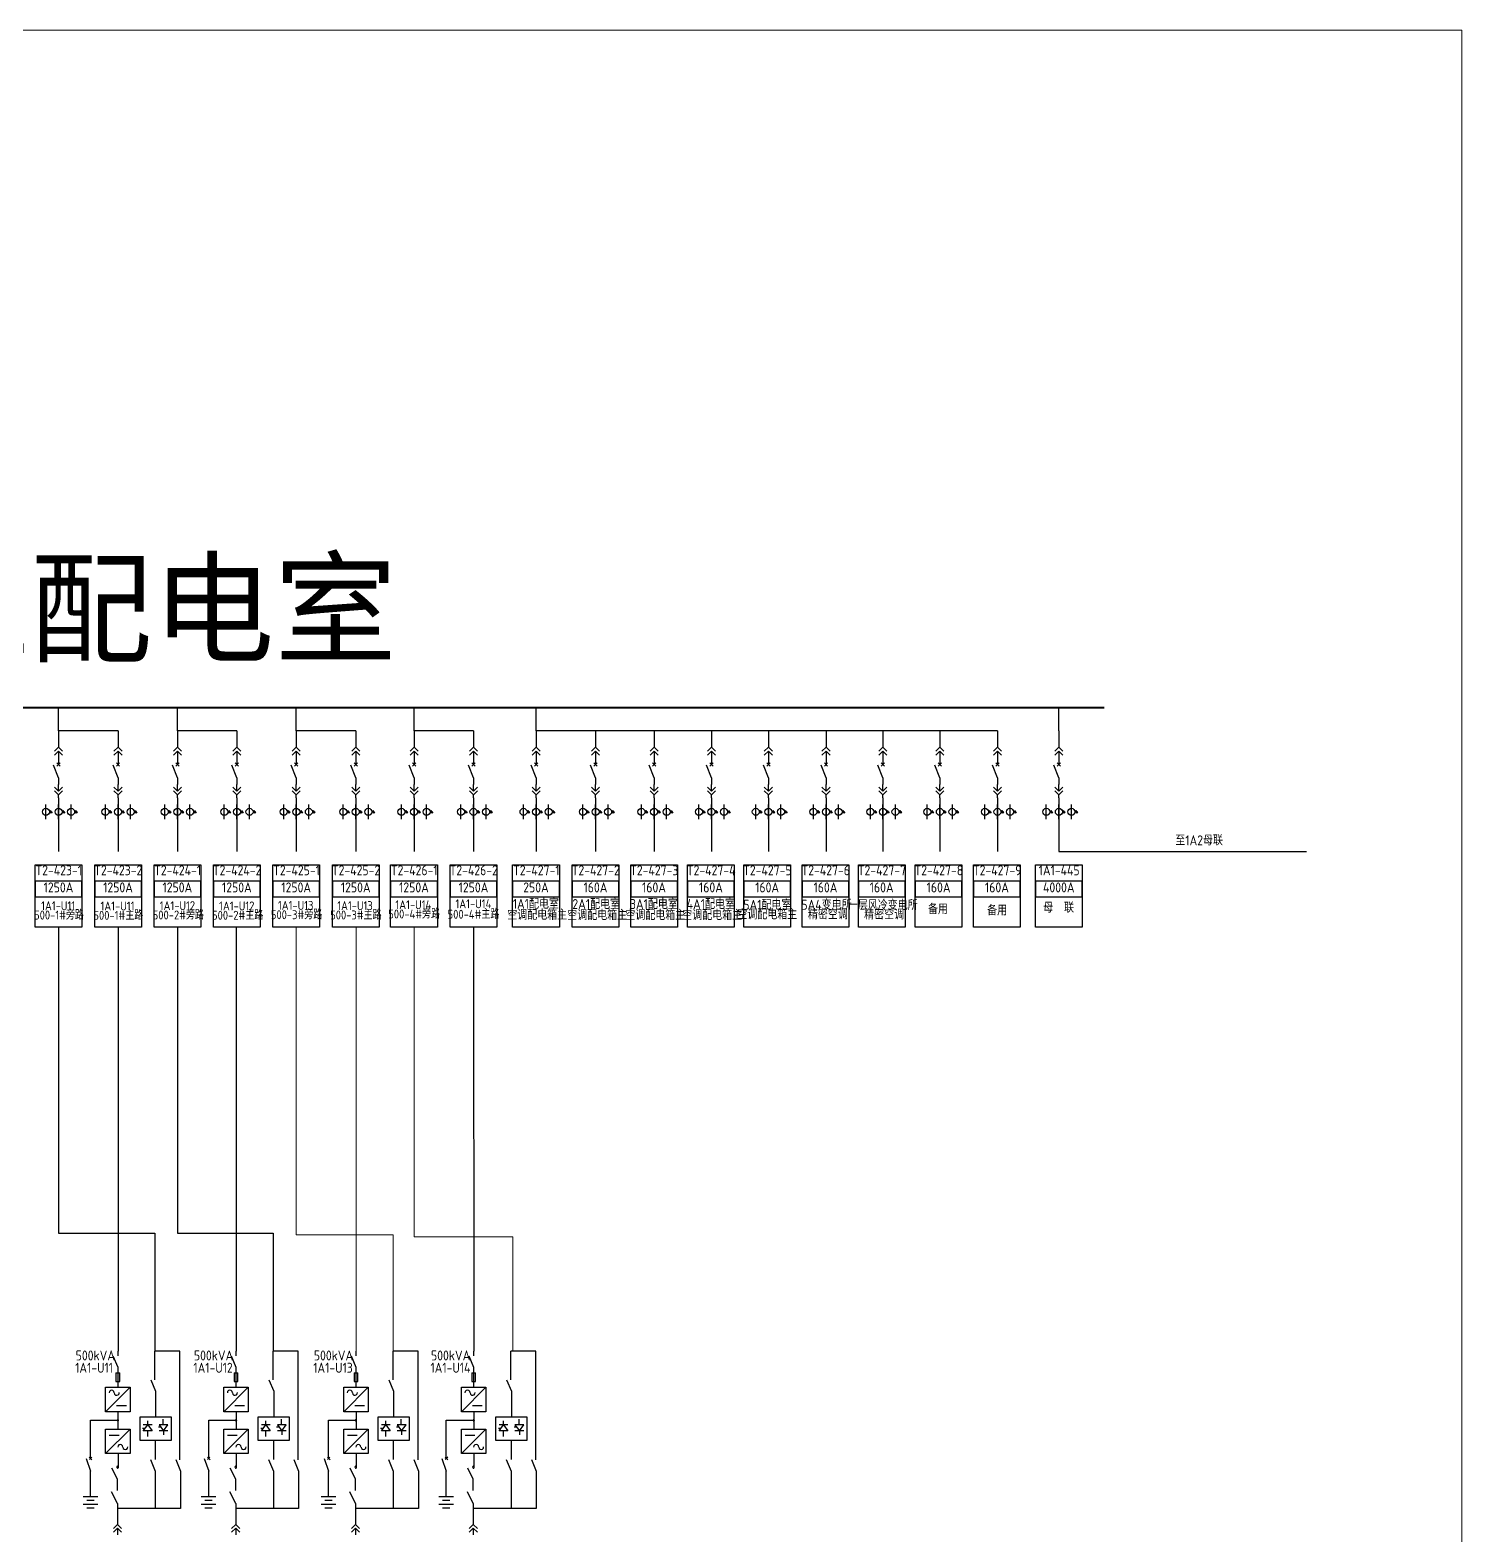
# Model space of a CAD drawing. Header units: millimetres. Extents: x -3460 to -460, y 6070 to 9130.
# Drawn here: x -2147.1 to -1987.3, y 8808.2 to 8976.1 of the extents above; entities that cross this region are included whole.
import ezdxf
from ezdxf.enums import TextEntityAlignment as Align

# ---------------------------------------------------------------- set-up
doc = ezdxf.new("R2010")
doc.units = ezdxf.units.MM
doc.header["$LTSCALE"] = 1000
doc.header["$MEASUREMENT"] = 0
doc.styles.add('HZSONG', font='gbenor.shx', dxfattribs={"height": 1200, "bigfont": 'gbcbig.shx'})
doc.styles.get("Standard").update_dxf_attribs({"font": 'arial.ttf'})

# ---------------------------------------------------------------- blocks, each defined once
blk = doc.blocks.new('DYDQAA05')
at = {"color": 0}
blk.add_lwpolyline([(0, 0), (0, -7)], dxfattribs=at)
blk = doc.blocks.new('DYDQAA03')
at = {"color": 0}
for points in [[(0, 0), (0, -1.5)], [(-2.12, -3.62), (0, -1.5)], [(-2.12, -5.62), (0, -3.5)], [(2.12, -3.62), (0, -1.5)], [(2.12, -5.62), (0, -3.5)], [(0, -3.5), (0, -7)]]:
    blk.add_lwpolyline(points, dxfattribs=at)
blk = doc.blocks.new('DYDQAA09')
at = {"color": 0}
blk.add_lwpolyline([(0, 0), (0, -3.5)], dxfattribs=at)
blk.add_lwpolyline([(0, 0), (0, -3.5)], dxfattribs=at)
blk.add_lwpolyline([(0, 0), (0, -3.5)], dxfattribs=at)
blk.add_lwpolyline([(0, 0), (0, -3.5)], dxfattribs=at)
blk.add_lwpolyline([(0, 0), (0, -3.5)], dxfattribs=at)
blk.add_lwpolyline([(0, 0), (0, -3.5)], dxfattribs=at)
blk.add_lwpolyline([(0, 0), (0, -3.5)], dxfattribs=at)
blk.add_lwpolyline([(0, 0), (0, -3.5)], dxfattribs=at)
blk.add_lwpolyline([(0, 0), (0, -3.5)], dxfattribs=at)
blk = doc.blocks.new('DYDQ0201')
at = {"color": 0}
for points in [[(0.86, -0.86), (-0.86, 0.86)], [(-0.86, -0.86), (0.86, 0.86)], [(0, -7), (-2.61, -0.37)]]:
    blk.add_lwpolyline(points, dxfattribs=at)
blk = doc.blocks.new('DYDQAA04')
at = {"color": 0}
for points in [[(0, -3.5), (0, 0)], [(-2.12, -1.38), (0, -3.5)], [(-2.12, -3.38), (0, -5.5)], [(2.12, -1.38), (0, -3.5)], [(2.12, -3.38), (0, -5.5)], [(0, -7), (0, -5.5)]]:
    blk.add_lwpolyline(points, dxfattribs=at)
blk = doc.blocks.new('A$C03DD39B5')
for p, q in [((417, 475), (283, 392)), ((417, 422), (283, 339)), ((350, 333), (350, 467))]:
    blk.add_line(p, q)
blk.add_lwpolyline([(700, 167), (0, 167)])
blk.add_circle((350, 167), 167)

msp = doc.modelspace()

# ---------------------------------------------------------------- linework, layer by layer
for p, q in [((-2143.89, 8897.92, -2201.17), (-2143.89, 8900.5, -817.89)), ((-2130.62, 8897.92, -2201.17), (-2130.62, 8900.5, -817.89)), ((-2117.36, 8897.92, -2201.17), (-2117.36, 8900.5, -817.89)), ((-2104.22, 8897.92, -2201.17), (-2104.22, 8900.5, -817.89)), ((-2090.61, 8897.92, -2201.12), (-2090.61, 8900.5, -817.84)), ((-2090.61, 8897.92, -2201.12), (-2090.61, 8900.5, -817.84)), ((-2032.28, 8897.92, -2044.75), (-2032.28, 8900.5, -661.47)), ((-2137.25, 8897.92, -2201.17), (-2143.89, 8897.92, -2201.17)), ((-2123.98, 8897.92, -2201.17), (-2130.62, 8897.92, -2201.17)), ((-2110.72, 8897.92, -2201.17), (-2117.36, 8897.92, -2201.17)), ((-2097.59, 8897.92, -2201.17), (-2104.22, 8897.92, -2201.17)), ((-2039.13, 8897.92, -2201.17), (-2090.61, 8897.92, -2201.17)), ((-2143.89, 8889.68, 0.05), (-2143.89, 8888.04, 0.05)), ((-2137.25, 8889.68, 0.05), (-2137.25, 8888.04, 0.05)), ((-2130.62, 8889.68, 0.05), (-2130.62, 8888.04, 0.05)), ((-2123.98, 8889.68, 0.05), (-2123.98, 8888.04, 0.05)), ((-2117.36, 8889.68, 0.05), (-2117.36, 8888.04, 0.05)), ((-2110.72, 8889.68, 0.05), (-2110.72, 8888.04, 0.05)), ((-2104.22, 8889.68, 0.05), (-2104.22, 8888.04, 0.05)), ((-2097.59, 8889.68, 0.05), (-2097.59, 8888.04, 0.05)), ((-2090.61, 8889.68, 0.05), (-2090.61, 8888.04, 0.05)), ((-2083.97, 8889.68, 0.05), (-2083.97, 8888.04, 0.05)), ((-2077.44, 8889.68, 0.05), (-2077.44, 8888.04, 0.05)), ((-2071.04, 8889.68, 0.05), (-2071.04, 8888.04, 0.05)), ((-2064.69, 8889.68, 0.05), (-2064.69, 8888.04, 0.05)), ((-2058.26, 8889.68, 0.05), (-2058.26, 8888.04, 0.05)), ((-2051.91, 8889.68, 0.05), (-2051.91, 8888.04, 0.05)), ((-2045.56, 8889.68, 0.05), (-2045.56, 8888.04, 0.05)), ((-2039.13, 8889.68, 0.05), (-2039.13, 8888.04, 0.05)), ((-2032.28, 8889.68, 156.47), (-2032.28, 8888.04, 156.47)), ((-2143.89, 8888.04, 0.05), (-2143.89, 8884.47, 0.05)), ((-2137.25, 8888.04, 0.05), (-2137.25, 8884.47, 0.05)), ((-2130.62, 8888.04, 0.05), (-2130.62, 8884.47, 0.05)), ((-2123.98, 8888.04, 0.05), (-2123.98, 8884.47, 0.05)), ((-2117.36, 8888.04, 0.05), (-2117.36, 8884.47, 0.05)), ((-2110.72, 8888.04, 0.05), (-2110.72, 8884.47, 0.05)), ((-2104.22, 8888.04, 0.05), (-2104.22, 8884.47, 0.05)), ((-2097.59, 8888.04, 0.05), (-2097.59, 8884.47, 0.05)), ((-2090.61, 8888.04, 0.05), (-2090.61, 8884.47, 0.05)), ((-2083.97, 8888.04, 0.05), (-2083.97, 8884.47, 0.05)), ((-2077.44, 8888.04, 0.05), (-2077.44, 8884.47, 0.05)), ((-2071.04, 8888.04, 0.05), (-2071.04, 8884.47, 0.05)), ((-2064.69, 8888.04, 0.05), (-2064.69, 8884.47, 0.05)), ((-2058.26, 8888.04, 0.05), (-2058.26, 8884.47, 0.05)), ((-2051.91, 8888.04, 0.05), (-2051.91, 8884.47, 0.05)), ((-2045.56, 8888.04, 0.05), (-2045.56, 8884.47, 0.05)), ((-2039.13, 8888.04, 0.05), (-2039.13, 8884.47, 0.05)), ((-2032.28, 8888.04, 156.47), (-2032.28, 8884.47, 156.47))]:
    msp.add_line(p, q)
at = {"color": 1}
msp.add_line((-2032.28, 8884.47, 156.47), (-2004.67, 8884.47, -1288.33), dxfattribs=at)
at = {"color": 6}
for p, q in [((-2137.25, 8876.03, -817.89), (-2137.25, 8828.73, -817.89)), ((-2124.06, 8876.03, -817.89), (-2124.06, 8828.73, -817.89)), ((-2097.59, 8876.03, -817.89), (-2097.55, 8828.73, -817.89))]:
    msp.add_line(p, q, dxfattribs=at)
at = {"color": 3, "lineweight": 13, "ltscale": 0.02468, "true_color": 0x00ff00}
for p, q in [((-2117.36, 8876.03, -817.89), (-2117.36, 8841.72, -817.89)), ((-2104.22, 8876.03, -817.89), (-2104.22, 8841.47, -817.89)), ((-2117.36, 8841.72, -817.89), (-2106.56, 8841.72, -817.89)), ((-2106.56, 8828.73), (-2106.56, 8841.72)), ((-2104.22, 8841.47, -817.89), (-2093.2, 8841.47, -817.89)), ((-2093.2, 8841.47), (-2093.2, 8828.73))]:
    msp.add_line(p, q, dxfattribs=at)
at = {"color": 6, "lineweight": 20}
msp.add_line((-2110.68, 8828.73, -817.89), (-2110.68, 8876.03, -817.89), dxfattribs=at)
at = {"color": 3, "lineweight": -2}
for p, q in [((-2137.25, 8828.21, -129.3), (-2137.25, 8828.73, -129.3)), ((-2130.34, 8828.73, -129.3), (-2133.13, 8828.73, -129.3)), ((-2133.13, 8825.51, -129.3), (-2133.13, 8828.73, -129.3)), ((-2130.34, 8828.73, -129.3), (-2133.13, 8828.73, -129.3)), ((-2124.06, 8828.21), (-2124.06, 8828.73)), ((-2117.16, 8828.73), (-2119.94, 8828.73)), ((-2119.94, 8825.51), (-2119.94, 8828.73)), ((-2117.16, 8828.73), (-2119.94, 8828.73)), ((-2110.68, 8828.21), (-2110.68, 8828.73)), ((-2103.78, 8828.73), (-2106.56, 8828.73)), ((-2106.56, 8825.51), (-2106.56, 8828.73)), ((-2103.78, 8828.73), (-2106.56, 8828.73)), ((-2097.55, 8828.21), (-2097.55, 8828.73)), ((-2090.64, 8828.73), (-2093.43, 8828.73)), ((-2093.43, 8825.51), (-2093.43, 8828.73)), ((-2090.64, 8828.73), (-2093.43, 8828.73)), ((-2137.82, 8828.21, -129.3), (-2137.28, 8826.93, -129.3)), ((-2137.28, 8826.93, -129.3), (-2137.28, 8824.75, -129.3)), ((-2124.63, 8828.21), (-2124.1, 8826.93)), ((-2124.1, 8826.93), (-2124.1, 8824.75)), ((-2111.25, 8828.21), (-2110.72, 8826.93)), ((-2110.72, 8826.93), (-2110.72, 8824.75)), ((-2098.12, 8828.21), (-2097.58, 8826.93)), ((-2097.58, 8826.93), (-2097.58, 8824.75)), ((-2137.48, 8826.32, -129.3), (-2137.05, 8826.32, -129.3)), ((-2137.48, 8826.32, -129.3), (-2137.48, 8825.34, -129.3)), ((-2137.48, 8825.34, -129.3), (-2137.05, 8825.34, -129.3)), ((-2137.05, 8825.34, -129.3), (-2137.05, 8826.32, -129.3)), ((-2133.6, 8825.53, -129.3), (-2133.06, 8824.25, -129.3)), ((-2124.3, 8826.32), (-2123.87, 8826.32)), ((-2124.3, 8826.32), (-2124.3, 8825.34)), ((-2124.3, 8825.34), (-2123.87, 8825.34)), ((-2123.87, 8825.34), (-2123.87, 8826.32)), ((-2120.41, 8825.53), (-2119.88, 8824.25)), ((-2110.92, 8826.32), (-2110.49, 8826.32)), ((-2110.92, 8826.32), (-2110.92, 8825.34)), ((-2110.92, 8825.34), (-2110.49, 8825.34)), ((-2110.49, 8825.34), (-2110.49, 8826.32)), ((-2107.03, 8825.53), (-2106.5, 8824.25)), ((-2097.78, 8826.32), (-2097.35, 8826.32)), ((-2097.78, 8826.32), (-2097.78, 8825.34)), ((-2097.78, 8825.34), (-2097.35, 8825.34)), ((-2097.35, 8825.34), (-2097.35, 8826.32)), ((-2093.9, 8825.53), (-2093.36, 8824.25)), ((-2135.9, 8824.71, -129.3), (-2138.63, 8821.97, -129.3)), ((-2138.63, 8824.71, -129.3), (-2135.9, 8824.71, -129.3)), ((-2138.63, 8821.97, -129.3), (-2138.63, 8824.71, -129.3)), ((-2135.9, 8824.71, -129.3), (-2135.9, 8821.97, -129.3)), ((-2133.06, 8824.25, -129.3), (-2133.06, 8821.37, -129.3)), ((-2122.71, 8824.71), (-2125.45, 8821.97)), ((-2125.45, 8824.71), (-2122.71, 8824.71)), ((-2125.45, 8821.97), (-2125.45, 8824.71)), ((-2122.71, 8824.71), (-2122.71, 8821.97)), ((-2119.88, 8824.25), (-2119.88, 8821.37)), ((-2109.34, 8824.71), (-2112.07, 8821.97)), ((-2112.07, 8824.71), (-2109.34, 8824.71)), ((-2112.07, 8821.97), (-2112.07, 8824.71)), ((-2109.34, 8824.71), (-2109.34, 8821.97)), ((-2106.5, 8824.25), (-2106.5, 8821.37)), ((-2096.2, 8824.71), (-2098.93, 8821.97)), ((-2098.93, 8824.71), (-2096.2, 8824.71)), ((-2098.93, 8821.97), (-2098.93, 8824.71)), ((-2096.2, 8824.71), (-2096.2, 8821.97)), ((-2093.36, 8824.25), (-2093.36, 8821.37)), ((-2135.9, 8821.97, -129.3), (-2138.63, 8821.97, -129.3)), ((-2137.4, 8822.66, -129.3), (-2136.31, 8822.66, -129.3)), ((-2137.26, 8821.99, -129.3), (-2137.26, 8820.06, -129.3)), ((-2122.71, 8821.97), (-2125.45, 8821.97)), ((-2124.22, 8822.66), (-2123.12, 8822.66)), ((-2124.07, 8821.99), (-2124.07, 8820.06)), ((-2109.34, 8821.97), (-2112.07, 8821.97)), ((-2110.84, 8822.66), (-2109.75, 8822.66)), ((-2110.69, 8821.99), (-2110.69, 8820.06)), ((-2096.2, 8821.97), (-2098.93, 8821.97)), ((-2097.7, 8822.66), (-2096.61, 8822.66)), ((-2097.56, 8821.99), (-2097.56, 8820.06)), ((-2140.32, 8821.01, -129.3), (-2137.26, 8821.01, -129.3)), ((-2140.32, 8818.21, -129.3), (-2140.32, 8821.01, -129.3)), ((-2140.32, 8818.21, -129.3), (-2140.32, 8820.98, -129.3)), ((-2133.06, 8821.37, -129.3), (-2134.83, 8821.37, -129.3)), ((-2134.83, 8821.37, -129.3), (-2134.83, 8818.8, -129.3)), ((-2133.44, 8820.5, -129.3), (-2134.43, 8820.5, -129.3)), ((-2134.43, 8819.84, -129.3), (-2133.94, 8820.5, -129.3)), ((-2133.94, 8820.5, -129.3), (-2133.94, 8820.94, -129.3)), ((-2133.94, 8820.5, -129.3), (-2133.44, 8819.84, -129.3)), ((-2131.3, 8821.37, -129.3), (-2133.06, 8821.37, -129.3)), ((-2132.49, 8820.25, -129.3), (-2132.75, 8820.25, -129.3)), ((-2131.68, 8820.5, -129.3), (-2132.66, 8820.5, -129.3)), ((-2132.66, 8820.5, -129.3), (-2132.17, 8819.84, -129.3)), ((-2132.21, 8820.51, -129.3), (-2132.21, 8821.13, -129.3)), ((-2132.17, 8819.84, -129.3), (-2131.68, 8820.5, -129.3)), ((-2131.3, 8818.8, -129.3), (-2131.3, 8821.37, -129.3)), ((-2127.13, 8821.01), (-2124.07, 8821.01)), ((-2127.13, 8818.21), (-2127.13, 8821.01)), ((-2127.13, 8818.21), (-2127.13, 8820.98)), ((-2119.88, 8821.37), (-2121.64, 8821.37)), ((-2121.64, 8821.37), (-2121.64, 8818.8)), ((-2120.26, 8820.5), (-2121.24, 8820.5)), ((-2121.24, 8819.84), (-2120.75, 8820.5)), ((-2120.75, 8820.5), (-2120.75, 8820.94)), ((-2120.75, 8820.5), (-2120.26, 8819.84)), ((-2118.11, 8821.37), (-2119.88, 8821.37)), ((-2119.3, 8820.25), (-2119.56, 8820.25)), ((-2118.49, 8820.5), (-2119.47, 8820.5)), ((-2119.47, 8820.5), (-2118.98, 8819.84)), ((-2119.02, 8820.51), (-2119.02, 8821.13)), ((-2118.98, 8819.84), (-2118.49, 8820.5)), ((-2118.11, 8818.8), (-2118.11, 8821.37)), ((-2113.75, 8821.01), (-2110.69, 8821.01)), ((-2113.75, 8818.21), (-2113.75, 8821.01)), ((-2113.75, 8818.21), (-2113.75, 8820.98)), ((-2106.5, 8821.37), (-2108.27, 8821.37)), ((-2108.27, 8821.37), (-2108.27, 8818.8)), ((-2106.88, 8820.5), (-2107.86, 8820.5)), ((-2107.86, 8819.84), (-2107.37, 8820.5)), ((-2107.37, 8820.5), (-2107.37, 8820.94)), ((-2107.37, 8820.5), (-2106.88, 8819.84)), ((-2104.73, 8821.37), (-2106.5, 8821.37)), ((-2105.92, 8820.25), (-2106.18, 8820.25)), ((-2105.11, 8820.5), (-2106.1, 8820.5)), ((-2106.1, 8820.5), (-2105.61, 8819.84)), ((-2105.64, 8820.51), (-2105.64, 8821.13)), ((-2105.61, 8819.84), (-2105.11, 8820.5)), ((-2104.73, 8818.8), (-2104.73, 8821.37)), ((-2100.62, 8821.01), (-2097.56, 8821.01)), ((-2100.62, 8818.21), (-2100.62, 8821.01)), ((-2100.62, 8818.21), (-2100.62, 8820.98)), ((-2093.36, 8821.37), (-2095.13, 8821.37)), ((-2095.13, 8821.37), (-2095.13, 8818.8)), ((-2093.74, 8820.5), (-2094.73, 8820.5)), ((-2094.73, 8819.84), (-2094.24, 8820.5)), ((-2094.24, 8820.5), (-2094.24, 8820.94)), ((-2094.24, 8820.5), (-2093.74, 8819.84)), ((-2091.6, 8821.37), (-2093.36, 8821.37)), ((-2092.79, 8820.25), (-2093.05, 8820.25)), ((-2091.98, 8820.5), (-2092.96, 8820.5)), ((-2092.96, 8820.5), (-2092.47, 8819.84)), ((-2092.51, 8820.51), (-2092.51, 8821.13)), ((-2092.47, 8819.84), (-2091.98, 8820.5)), ((-2091.6, 8818.8), (-2091.6, 8821.37)), ((-2138.63, 8820.03, -129.3), (-2135.9, 8820.03, -129.3)), ((-2135.9, 8820.03, -129.3), (-2138.63, 8817.29, -129.3)), ((-2138.63, 8817.29, -129.3), (-2138.63, 8820.03, -129.3)), ((-2138.22, 8819.34, -129.3), (-2137.13, 8819.34, -129.3)), ((-2135.9, 8820.03, -129.3), (-2135.9, 8817.29, -129.3)), ((-2134.83, 8818.8, -129.3), (-2133.06, 8818.8, -129.3)), ((-2134.25, 8820.08, -129.3), (-2134.51, 8820.08, -129.3)), ((-2133.44, 8819.84, -129.3), (-2134.43, 8819.84, -129.3)), ((-2133.97, 8819.82, -129.3), (-2133.97, 8819.21, -129.3)), ((-2133.06, 8818.8, -129.3), (-2131.3, 8818.8, -129.3)), ((-2131.68, 8819.84, -129.3), (-2132.66, 8819.84, -129.3)), ((-2132.17, 8819.84, -129.3), (-2132.17, 8819.4, -129.3)), ((-2125.45, 8820.03), (-2122.71, 8820.03)), ((-2122.71, 8820.03), (-2125.45, 8817.29)), ((-2125.45, 8817.29), (-2125.45, 8820.03)), ((-2125.04, 8819.34), (-2123.94, 8819.34)), ((-2122.71, 8820.03), (-2122.71, 8817.29)), ((-2121.64, 8818.8), (-2119.88, 8818.8)), ((-2121.07, 8820.08), (-2121.33, 8820.08)), ((-2120.26, 8819.84), (-2121.24, 8819.84)), ((-2120.79, 8819.82), (-2120.79, 8819.21)), ((-2119.88, 8818.8), (-2118.11, 8818.8)), ((-2118.49, 8819.84), (-2119.47, 8819.84)), ((-2118.98, 8819.84), (-2118.98, 8819.4)), ((-2112.07, 8820.03), (-2109.34, 8820.03)), ((-2109.34, 8820.03), (-2112.07, 8817.29)), ((-2112.07, 8817.29), (-2112.07, 8820.03)), ((-2111.66, 8819.34), (-2110.57, 8819.34)), ((-2109.34, 8820.03), (-2109.34, 8817.29)), ((-2108.27, 8818.8), (-2106.5, 8818.8)), ((-2107.69, 8820.08), (-2107.95, 8820.08)), ((-2106.88, 8819.84), (-2107.86, 8819.84)), ((-2107.41, 8819.82), (-2107.41, 8819.21)), ((-2106.5, 8818.8), (-2104.73, 8818.8)), ((-2105.11, 8819.84), (-2106.1, 8819.84)), ((-2105.61, 8819.84), (-2105.61, 8819.4)), ((-2098.93, 8820.03), (-2096.2, 8820.03)), ((-2098.52, 8819.34), (-2097.43, 8819.34)), ((-2095.13, 8818.8), (-2093.36, 8818.8)), ((-2094.55, 8820.08), (-2094.81, 8820.08)), ((-2093.74, 8819.84), (-2094.73, 8819.84)), ((-2094.27, 8819.82), (-2094.27, 8819.21)), ((-2093.36, 8818.8), (-2091.6, 8818.8)), ((-2091.98, 8819.84), (-2092.96, 8819.84)), ((-2092.47, 8819.84), (-2092.47, 8819.4)), ((-2135.9, 8817.29, -129.3), (-2138.63, 8817.29, -129.3)), ((-2122.71, 8817.29), (-2125.45, 8817.29)), ((-2109.34, 8817.29), (-2112.07, 8817.29)), ((-2090.58, 8815.34), (-2090.58, 8811.18))]:
    msp.add_line(p, q, dxfattribs=at)
at = {"color": 3}
for p, q in [((-2130.34, 8816.6, -129.3), (-2130.34, 8828.73, -129.3)), ((-2117.16, 8816.6), (-2117.16, 8828.73)), ((-2103.78, 8816.6), (-2103.78, 8828.73)), ((-2090.64, 8816.6), (-2090.64, 8828.73)), ((-2133.1, 8818.8, -129.3), (-2133.1, 8816.62, -129.3)), ((-2119.91, 8818.8), (-2119.91, 8816.62)), ((-2106.54, 8818.8), (-2106.54, 8816.62)), ((-2096.2, 8820.03), (-2098.93, 8817.29)), ((-2098.93, 8817.29), (-2098.93, 8820.03)), ((-2096.2, 8820.03), (-2096.2, 8817.29)), ((-2093.4, 8818.8), (-2093.4, 8816.62)), ((-2140.16, 8816.6, -129.3), (-2140.45, 8816.88, -129.3)), ((-2140.17, 8816.9, -129.3), (-2140.44, 8816.62, -129.3)), ((-2140.32, 8816.75, -129.3), (-2140.32, 8818.21, -129.3)), ((-2137.25, 8817.26, -129.3), (-2137.25, 8815.92, -129.3)), ((-2126.99, 8816.9), (-2127.26, 8816.62)), ((-2126.97, 8816.6), (-2127.26, 8816.88)), ((-2127.13, 8816.75), (-2127.13, 8818.21)), ((-2124.07, 8817.26), (-2124.07, 8815.92)), ((-2113.59, 8816.6), (-2113.89, 8816.88)), ((-2113.61, 8816.9), (-2113.88, 8816.62)), ((-2113.75, 8816.75), (-2113.75, 8818.21)), ((-2110.69, 8817.26), (-2110.69, 8815.92)), ((-2100.46, 8816.6), (-2100.75, 8816.88)), ((-2100.47, 8816.9), (-2100.74, 8816.62)), ((-2100.62, 8816.75), (-2100.62, 8818.21)), ((-2096.2, 8817.29), (-2098.93, 8817.29)), ((-2097.55, 8817.26), (-2097.55, 8815.92)), ((-2140.82, 8816.75, -129.3), (-2140.32, 8815.32, -129.3)), ((-2140.32, 8812.45, -129.3), (-2140.32, 8815.32, -129.3)), ((-2137.31, 8814.43, -129.3), (-2137.92, 8815.66, -129.3)), ((-2137.25, 8815.92, -129.3), (-2137.25, 8815.66, -129.3)), ((-2133.63, 8816.62, -129.3), (-2133.1, 8815.34, -129.3)), ((-2133.1, 8815.34, -129.3), (-2133.1, 8811.18, -129.3)), ((-2130.81, 8816.62, -129.3), (-2130.28, 8815.34, -129.3)), ((-2130.28, 8815.34, -129.3), (-2130.28, 8811.18, -129.3)), ((-2127.63, 8816.75), (-2127.13, 8815.32)), ((-2127.13, 8812.45), (-2127.13, 8815.32)), ((-2124.12, 8814.43), (-2124.74, 8815.66)), ((-2124.07, 8815.92), (-2124.07, 8815.66)), ((-2120.45, 8816.62), (-2119.91, 8815.34)), ((-2119.91, 8815.34), (-2119.91, 8811.18)), ((-2117.63, 8816.62), (-2117.1, 8815.34)), ((-2117.1, 8815.34), (-2117.1, 8811.18)), ((-2114.26, 8816.75), (-2113.75, 8815.32)), ((-2113.75, 8812.45), (-2113.75, 8815.32)), ((-2110.74, 8814.43), (-2111.36, 8815.66)), ((-2110.69, 8815.92), (-2110.69, 8815.66)), ((-2107.07, 8816.62), (-2106.54, 8815.34)), ((-2106.54, 8815.34), (-2106.54, 8811.18)), ((-2104.25, 8816.62), (-2103.72, 8815.34)), ((-2103.72, 8815.34), (-2103.72, 8811.18)), ((-2101.12, 8816.75), (-2100.62, 8815.32)), ((-2100.62, 8812.45), (-2100.62, 8815.32)), ((-2097.61, 8814.43), (-2098.22, 8815.66)), ((-2097.55, 8815.92), (-2097.55, 8815.66)), ((-2093.93, 8816.62), (-2093.4, 8815.34)), ((-2093.4, 8815.34), (-2093.4, 8811.18)), ((-2091.11, 8816.62), (-2090.58, 8815.34)), ((-2137.31, 8813.18, -129.3), (-2137.31, 8814.43, -129.3)), ((-2124.12, 8813.18), (-2124.12, 8814.43)), ((-2110.74, 8813.18), (-2110.74, 8814.43)), ((-2097.61, 8813.18), (-2097.61, 8814.43)), ((-2137.31, 8811.72, -129.3), (-2137.97, 8813.03, -129.3)), ((-2124.12, 8811.72), (-2124.78, 8813.03)), ((-2110.74, 8811.72), (-2111.4, 8813.03)), ((-2097.61, 8811.72), (-2098.27, 8813.03)), ((-2137.31, 8811.72, -129.3), (-2137.31, 8809.71, -129.3)), ((-2130.28, 8811.18, -129.3), (-2137.31, 8811.18, -129.3)), ((-2124.12, 8811.72), (-2124.12, 8809.71)), ((-2117.1, 8811.18), (-2124.12, 8811.18)), ((-2110.74, 8811.72), (-2110.74, 8809.71)), ((-2103.72, 8811.18), (-2110.74, 8811.18)), ((-2097.61, 8811.72), (-2097.61, 8809.71)), ((-2090.58, 8811.18), (-2097.61, 8811.18))]:
    msp.add_line(p, q, dxfattribs=at)
at = {"color": 1, "lineweight": 13, "ltscale": 0.001071}
msp.add_lwpolyline([(-2600.55, 8976.13), (-1987.31, 8976.13), (-1987.31, 8707.91), (-2600.55, 8707.91)], close=True, dxfattribs=at)
at = {"color": 1, "lineweight": 40, "ltscale": 100, "elevation": -817.84}
msp.add_lwpolyline([(-2027.23, 8900.5), (-2234.71, 8900.5), (-2234.71, 8900.5)], dxfattribs=at)
for points, elevation in [([(-2146.49, 8882.98), (-2141.28, 8882.98), (-2141.28, 8876.03), (-2146.49, 8876.03)], -817.89), ([(-2139.85, 8882.98), (-2134.64, 8882.98), (-2134.64, 8876.03), (-2139.85, 8876.03)], -817.89), ([(-2133.23, 8882.98), (-2128.02, 8882.98), (-2128.02, 8876.03), (-2133.23, 8876.03)], -817.89), ([(-2126.59, 8882.98), (-2121.38, 8882.98), (-2121.38, 8876.03), (-2126.59, 8876.03)], -817.89), ([(-2119.96, 8882.98), (-2114.76, 8882.98), (-2114.76, 8876.03), (-2119.96, 8876.03)], -817.89), ([(-2113.33, 8882.98), (-2108.12, 8882.98), (-2108.12, 8876.03), (-2113.33, 8876.03)], -817.89), ([(-2106.83, 8882.98), (-2101.62, 8882.98), (-2101.62, 8876.03), (-2106.83, 8876.03)], -817.89), ([(-2100.19, 8882.98), (-2094.98, 8882.98), (-2094.98, 8876.03), (-2100.19, 8876.03)], -817.89), ([(-2093.22, 8882.98), (-2088.01, 8882.98), (-2088.01, 8876.03), (-2093.22, 8876.03)], -817.89), ([(-2086.58, 8882.98), (-2081.37, 8882.98), (-2081.37, 8876.03), (-2086.58, 8876.03)], -817.89), ([(-2080.05, 8882.98), (-2074.84, 8882.98), (-2074.84, 8876.03), (-2080.05, 8876.03)], -817.89), ([(-2073.7, 8882.98), (-2068.49, 8882.98), (-2068.49, 8876.03), (-2073.7, 8876.03)], -817.89), ([(-2067.43, 8882.98), (-2062.22, 8882.98), (-2062.22, 8876.03), (-2067.43, 8876.03)], -817.89), ([(-2060.92, 8882.98), (-2055.71, 8882.98), (-2055.71, 8876.03), (-2060.92, 8876.03)], -817.89), ([(-2054.65, 8882.98), (-2049.44, 8882.98), (-2049.44, 8876.03), (-2054.65, 8876.03)], -817.89), ([(-2048.3, 8882.98), (-2043.09, 8882.98), (-2043.09, 8876.03), (-2048.3, 8876.03)], -817.89), ([(-2041.79, 8882.98), (-2036.58, 8882.98), (-2036.58, 8876.03), (-2041.79, 8876.03)], -817.89), ([(-2034.88, 8882.98), (-2029.68, 8882.98), (-2029.68, 8876.03), (-2034.88, 8876.03)], -661.47), ([(-2146.49, 8879.43), (-2141.28, 8879.43), (-2141.28, 8881.17), (-2146.49, 8881.17)], -817.89), ([(-2139.85, 8879.43), (-2134.64, 8879.43), (-2134.64, 8881.17), (-2139.85, 8881.17)], -817.89), ([(-2133.23, 8879.43), (-2128.02, 8879.43), (-2128.02, 8881.17), (-2133.23, 8881.17)], -817.89), ([(-2126.59, 8879.43), (-2121.38, 8879.43), (-2121.38, 8881.17), (-2126.59, 8881.17)], -817.89), ([(-2119.96, 8879.43), (-2114.76, 8879.43), (-2114.76, 8881.17), (-2119.96, 8881.17)], -817.89), ([(-2113.33, 8879.43), (-2108.12, 8879.43), (-2108.12, 8881.17), (-2113.33, 8881.17)], -817.89), ([(-2106.83, 8879.43), (-2101.62, 8879.43), (-2101.62, 8881.17), (-2106.83, 8881.17)], -817.89), ([(-2100.19, 8879.43), (-2094.98, 8879.43), (-2094.98, 8881.17), (-2100.19, 8881.17)], -817.89), ([(-2093.22, 8879.43), (-2088.01, 8879.43), (-2088.01, 8881.17), (-2093.22, 8881.17)], -817.89), ([(-2086.58, 8879.43), (-2081.37, 8879.43), (-2081.37, 8881.17), (-2086.58, 8881.17)], -817.89), ([(-2080.05, 8879.43), (-2074.84, 8879.43), (-2074.84, 8881.17), (-2080.05, 8881.17)], -817.89), ([(-2073.7, 8879.43), (-2068.49, 8879.43), (-2068.49, 8881.17), (-2073.7, 8881.17)], -817.89), ([(-2067.43, 8879.43), (-2062.22, 8879.43), (-2062.22, 8881.17), (-2067.43, 8881.17)], -817.89), ([(-2060.92, 8879.43), (-2055.71, 8879.43), (-2055.71, 8881.17), (-2060.92, 8881.17)], -817.89), ([(-2054.65, 8879.43), (-2049.44, 8879.43), (-2049.44, 8881.17), (-2054.65, 8881.17)], -817.89), ([(-2048.3, 8879.43), (-2043.09, 8879.43), (-2043.09, 8881.17), (-2048.3, 8881.17)], -817.89), ([(-2041.79, 8879.43), (-2036.58, 8879.43), (-2036.58, 8881.17), (-2041.79, 8881.17)], -817.89), ([(-2034.88, 8879.43), (-2029.68, 8879.43), (-2029.68, 8881.17), (-2034.88, 8881.17)], -661.47)]:
    msp.add_lwpolyline(points, close=True, dxfattribs=dict(elevation=elevation))
at = {"color": 3}
for points, elevation in [([(-2143.89, 8876.03), (-2143.89, 8841.87), (-2133.13, 8841.87), (-2133.13, 8828.73)], -817.89), ([(-2130.62, 8876.03), (-2130.62, 8841.87), (-2119.94, 8841.87), (-2119.94, 8828.73)], -817.89), ([(-2139.51, 8812.45), (-2141.15, 8812.45)], -129.3), ([(-2139.92, 8812.04), (-2140.74, 8812.04)], -129.3), ([(-2139.51, 8811.63), (-2141.15, 8811.63)], -129.3), ([(-2139.92, 8811.22), (-2140.74, 8811.22)], -129.3)]:
    msp.add_lwpolyline(points, dxfattribs=dict(at, elevation=elevation))
for points in [[(-2126.32, 8812.45), (-2127.96, 8812.45)], [(-2126.73, 8812.04), (-2127.55, 8812.04)], [(-2112.95, 8812.45), (-2114.59, 8812.45)], [(-2113.36, 8812.04), (-2114.18, 8812.04)], [(-2099.81, 8812.45), (-2101.45, 8812.45)], [(-2100.22, 8812.04), (-2101.04, 8812.04)], [(-2126.32, 8811.63), (-2127.96, 8811.63)], [(-2126.73, 8811.22), (-2127.55, 8811.22)], [(-2112.95, 8811.63), (-2114.59, 8811.63)], [(-2113.36, 8811.22), (-2114.18, 8811.22)], [(-2099.81, 8811.63), (-2101.45, 8811.63)], [(-2100.22, 8811.22), (-2101.04, 8811.22)]]:
    msp.add_lwpolyline(points, dxfattribs=at)
at = {"color": 3, "lineweight": -2}
for centre, radius, start, end in [((-2137.95, 8824.07, -129.3), 0.29, 0, 183.1262), ((-2137.39, 8824.07, -129.3), 0.276, 180, 7.6852), ((-2124.76, 8824.07), 0.29, 0, 183.1262), ((-2124.2, 8824.07), 0.276, 180, 7.6852), ((-2111.39, 8824.07), 0.29, 0, 183.1262), ((-2110.82, 8824.07), 0.276, 180, 7.6852), ((-2098.25, 8824.07), 0.29, 0, 183.1262), ((-2097.69, 8824.07), 0.276, 180, 7.6852), ((-2137.26, 8820.99, -129.3), 0.0769, 0, 180), ((-2137.26, 8820.99, -129.3), 0.0769, 180, 0), ((-2124.07, 8820.99), 0.0769, 0, 180), ((-2124.07, 8820.99), 0.0769, 180, 0), ((-2110.7, 8820.99), 0.0769, 0, 180), ((-2110.7, 8820.99), 0.0769, 180, 0), ((-2097.56, 8820.99), 0.0769, 0, 180), ((-2097.56, 8820.99), 0.0769, 180, 0), ((-2136.99, 8818.02, -129.3), 0.29, 0, 183.1262), ((-2136.43, 8818.02, -129.3), 0.276, 180, 7.6852), ((-2123.81, 8818.02), 0.29, 0, 183.1262), ((-2123.24, 8818.02), 0.276, 180, 7.6852), ((-2110.43, 8818.02), 0.29, 0, 183.1262), ((-2109.86, 8818.02), 0.276, 180, 7.6852), ((-2097.29, 8818.02), 0.29, 0, 183.1262), ((-2096.73, 8818.02), 0.276, 180, 7.6852)]:
    msp.add_arc(centre, radius, start, end, dxfattribs=at)
at = {"color": 3}
for centre in [(-2137.26, 8815.79, -129.3), (-2124.07, 8815.79), (-2110.69, 8815.79), (-2097.56, 8815.79)]:
    msp.add_arc(centre, 0.13, 87.9647, 271.3174, dxfattribs=at)

# ---------------------------------------------------------------- block references
at = {"xscale": 0.2128962921302706, "yscale": 0.2128962921302706, "zscale": 0.2128962921302706}
for name, p in [('DYDQAA05', (-2143.89, 8897.92, -2201.17)), ('DYDQAA05', (-2137.25, 8897.92, -2201.17)), ('DYDQAA05', (-2130.62, 8897.92, -2201.17)), ('DYDQAA05', (-2123.98, 8897.92, -2201.17)), ('DYDQAA05', (-2117.36, 8897.92, -2201.17)), ('DYDQAA05', (-2110.72, 8897.92, -2201.17)), ('DYDQAA05', (-2104.22, 8897.92, -2201.17)), ('DYDQAA05', (-2097.59, 8897.92, -2201.17)), ('DYDQAA05', (-2090.61, 8897.92, -2201.17)), ('DYDQAA05', (-2083.97, 8897.92, -2201.17)), ('DYDQAA05', (-2077.44, 8897.92, -2201.17)), ('DYDQAA05', (-2071.04, 8897.92, -2201.17)), ('DYDQAA05', (-2064.69, 8897.92, -2201.17)), ('DYDQAA05', (-2058.26, 8897.92, -2201.17)), ('DYDQAA05', (-2051.91, 8897.92, -2201.17)), ('DYDQAA05', (-2045.56, 8897.92, -2201.17)), ('DYDQAA05', (-2039.13, 8897.92, -2201.17)), ('DYDQAA05', (-2032.28, 8897.92, -2044.75)), ('DYDQAA03', (-2143.89, 8896.43, -2201.17)), ('DYDQAA03', (-2137.25, 8896.43, -2201.17)), ('DYDQAA03', (-2130.62, 8896.43, -2201.17)), ('DYDQAA03', (-2123.98, 8896.43, -2201.17)), ('DYDQAA03', (-2117.36, 8896.43, -2201.17)), ('DYDQAA03', (-2110.72, 8896.43, -2201.17)), ('DYDQAA03', (-2104.22, 8896.43, -2201.17)), ('DYDQAA03', (-2097.59, 8896.43, -2201.17)), ('DYDQAA03', (-2090.61, 8896.43, -2201.17)), ('DYDQAA03', (-2083.97, 8896.43, -2201.17)), ('DYDQAA03', (-2077.44, 8896.43, -2201.17)), ('DYDQAA03', (-2071.04, 8896.43, -2201.17)), ('DYDQAA03', (-2064.69, 8896.43, -2201.17)), ('DYDQAA03', (-2058.26, 8896.43, -2201.17)), ('DYDQAA03', (-2051.91, 8896.43, -2201.17)), ('DYDQAA03', (-2045.56, 8896.43, -2201.17)), ('DYDQAA03', (-2039.13, 8896.43, -2201.17)), ('DYDQAA03', (-2032.28, 8896.43, -2044.75)), ('DYDQ0201', (-2143.89, 8894.19, -2201.17)), ('DYDQAA09', (-2143.89, 8894.94, -2201.17)), ('DYDQ0201', (-2137.25, 8894.19, -2201.17)), ('DYDQAA09', (-2137.25, 8894.94, -2201.17)), ('DYDQ0201', (-2130.62, 8894.19, -2201.17)), ('DYDQAA09', (-2130.62, 8894.94, -2201.17)), ('DYDQ0201', (-2123.98, 8894.19, -2201.17)), ('DYDQAA09', (-2123.98, 8894.94, -2201.17)), ('DYDQ0201', (-2117.36, 8894.19, -2201.17)), ('DYDQAA09', (-2117.36, 8894.94, -2201.17)), ('DYDQ0201', (-2110.72, 8894.19, -2201.17)), ('DYDQAA09', (-2110.72, 8894.94, -2201.17)), ('DYDQ0201', (-2104.22, 8894.19, -2201.17)), ('DYDQAA09', (-2104.22, 8894.94, -2201.17)), ('DYDQ0201', (-2097.59, 8894.19, -2201.17)), ('DYDQAA09', (-2097.59, 8894.94, -2201.17)), ('DYDQ0201', (-2090.61, 8894.19, -2201.17)), ('DYDQAA09', (-2090.61, 8894.94, -2201.17)), ('DYDQ0201', (-2083.97, 8894.19, -2201.17)), ('DYDQAA09', (-2083.97, 8894.94, -2201.17)), ('DYDQ0201', (-2077.44, 8894.19, -2201.17)), ('DYDQAA09', (-2077.44, 8894.94, -2201.17)), ('DYDQ0201', (-2071.04, 8894.19, -2201.17)), ('DYDQAA09', (-2071.04, 8894.94, -2201.17)), ('DYDQ0201', (-2064.69, 8894.19, -2201.17)), ('DYDQAA09', (-2064.69, 8894.94, -2201.17)), ('DYDQ0201', (-2058.26, 8894.19, -2201.17)), ('DYDQAA09', (-2058.26, 8894.94, -2201.17)), ('DYDQ0201', (-2051.91, 8894.19, -2201.17)), ('DYDQAA09', (-2051.91, 8894.94, -2201.17)), ('DYDQ0201', (-2045.56, 8894.19, -2201.17)), ('DYDQAA09', (-2045.56, 8894.94, -2201.17)), ('DYDQ0201', (-2039.13, 8894.19, -2201.17)), ('DYDQAA09', (-2039.13, 8894.94, -2201.17)), ('DYDQ0201', (-2032.28, 8894.19, -2044.75)), ('DYDQAA09', (-2032.28, 8894.94, -2044.75)), ('DYDQAA09', (-2143.89, 8892.7, -2201.17)), ('DYDQAA09', (-2137.25, 8892.7, -2201.17)), ('DYDQAA09', (-2130.62, 8892.7, -2201.17)), ('DYDQAA09', (-2123.98, 8892.7, -2201.17)), ('DYDQAA09', (-2117.36, 8892.7, -2201.17)), ('DYDQAA09', (-2110.72, 8892.7, -2201.17)), ('DYDQAA09', (-2104.22, 8892.7, -2201.17)), ('DYDQAA09', (-2097.59, 8892.7, -2201.17)), ('DYDQAA09', (-2090.61, 8892.7, -2201.17)), ('DYDQAA09', (-2083.97, 8892.7, -2201.17)), ('DYDQAA09', (-2077.44, 8892.7, -2201.17)), ('DYDQAA09', (-2071.04, 8892.7, -2201.17)), ('DYDQAA09', (-2064.69, 8892.7, -2201.17)), ('DYDQAA09', (-2058.26, 8892.7, -2201.17)), ('DYDQAA09', (-2051.91, 8892.7, -2201.17)), ('DYDQAA09', (-2045.56, 8892.7, -2201.17)), ('DYDQAA09', (-2039.13, 8892.7, -2201.17)), ('DYDQAA09', (-2032.28, 8892.7, -2044.75)), ('DYDQAA04', (-2143.89, 8891.96, -2201.17)), ('DYDQAA04', (-2137.25, 8891.96, -2201.17)), ('DYDQAA04', (-2130.62, 8891.96, -2201.17)), ('DYDQAA04', (-2123.98, 8891.96, -2201.17)), ('DYDQAA04', (-2117.36, 8891.96, -2201.17)), ('DYDQAA04', (-2110.72, 8891.96, -2201.17)), ('DYDQAA04', (-2104.22, 8891.96, -2201.17)), ('DYDQAA04', (-2097.59, 8891.96, -2201.17)), ('DYDQAA04', (-2090.61, 8891.96, -2201.17)), ('DYDQAA04', (-2083.97, 8891.96, -2201.17)), ('DYDQAA04', (-2077.44, 8891.96, -2201.17)), ('DYDQAA04', (-2071.04, 8891.96, -2201.17)), ('DYDQAA04', (-2064.69, 8891.96, -2201.17)), ('DYDQAA04', (-2058.26, 8891.96, -2201.17)), ('DYDQAA04', (-2051.91, 8891.96, -2201.17)), ('DYDQAA04', (-2045.56, 8891.96, -2201.17)), ('DYDQAA04', (-2039.13, 8891.96, -2201.17)), ('DYDQAA04', (-2032.28, 8891.96, -2044.75)), ('DYDQAA09', (-2143.89, 8890.47, -2201.17)), ('DYDQAA09', (-2137.25, 8890.47, -2201.17)), ('DYDQAA09', (-2130.62, 8890.47, -2201.17)), ('DYDQAA09', (-2123.98, 8890.47, -2201.17)), ('DYDQAA09', (-2117.36, 8890.47, -2201.17)), ('DYDQAA09', (-2110.72, 8890.47, -2201.17)), ('DYDQAA09', (-2104.22, 8890.47, -2201.17)), ('DYDQAA09', (-2097.59, 8890.47, -2201.17)), ('DYDQAA09', (-2090.61, 8890.47, -2201.17)), ('DYDQAA09', (-2083.97, 8890.47, -2201.17)), ('DYDQAA09', (-2077.44, 8890.47, -2201.17)), ('DYDQAA09', (-2071.04, 8890.47, -2201.17)), ('DYDQAA09', (-2064.69, 8890.47, -2201.17)), ('DYDQAA09', (-2058.26, 8890.47, -2201.17)), ('DYDQAA09', (-2051.91, 8890.47, -2201.17)), ('DYDQAA09', (-2045.56, 8890.47, -2201.17)), ('DYDQAA09', (-2039.13, 8890.47, -2201.17)), ('DYDQAA09', (-2032.28, 8890.47, -2044.75)), ('DYDQAA03', (-2137.31, 8809.71, -129.3)), ('DYDQAA03', (-2124.12, 8809.71)), ('DYDQAA03', (-2110.74, 8809.71)), ('DYDQAA03', (-2097.61, 8809.71))]:
    msp.add_blockref(name, p, dxfattribs=at)
at = {"linetype": 'Continuous', "xscale": 0.00233888397733859, "yscale": 0.00233888397733859, "zscale": 0.00233888397733859, "rotation": 270}
for p in [(-2145.68, 8889.72, 0.05), (-2144.27, 8889.72, 0.05), (-2142.87, 8889.72, 0.05), (-2139.04, 8889.72, 0.05), (-2137.64, 8889.72, 0.05), (-2136.23, 8889.72, 0.05), (-2132.42, 8889.72, 0.05), (-2131.01, 8889.72, 0.05), (-2129.61, 8889.72, 0.05), (-2125.78, 8889.72, 0.05), (-2124.37, 8889.72, 0.05), (-2122.97, 8889.72, 0.05), (-2119.15, 8889.72, 0.05), (-2117.75, 8889.72, 0.05), (-2116.35, 8889.72, 0.05), (-2112.51, 8889.72, 0.05), (-2111.11, 8889.72, 0.05), (-2109.71, 8889.72, 0.05), (-2106.02, 8889.72, 0.05), (-2104.61, 8889.72, 0.05), (-2103.21, 8889.72, 0.05), (-2099.38, 8889.72, 0.05), (-2097.98, 8889.72, 0.05), (-2096.57, 8889.72, 0.05), (-2092.4, 8889.72, 0.05), (-2091, 8889.72, 0.05), (-2089.6, 8889.72, 0.05), (-2085.77, 8889.72, 0.05), (-2084.36, 8889.72, 0.05), (-2082.96, 8889.72, 0.05), (-2079.24, 8889.72, 0.05), (-2077.83, 8889.72, 0.05), (-2076.43, 8889.72, 0.05), (-2072.83, 8889.72, 0.05), (-2071.43, 8889.72, 0.05), (-2070.03, 8889.72, 0.05), (-2066.48, 8889.72, 0.05), (-2065.08, 8889.72, 0.05), (-2063.68, 8889.72, 0.05), (-2060.05, 8889.72, 0.05), (-2058.65, 8889.72, 0.05), (-2057.25, 8889.72, 0.05), (-2053.7, 8889.72, 0.05), (-2052.3, 8889.72, 0.05), (-2050.9, 8889.72, 0.05), (-2047.35, 8889.72, 0.05), (-2045.95, 8889.72, 0.05), (-2044.54, 8889.72, 0.05), (-2040.92, 8889.72, 0.05), (-2039.52, 8889.72, 0.05), (-2038.12, 8889.72, 0.05), (-2034.07, 8889.72, 156.47), (-2032.67, 8889.72, 156.47), (-2031.27, 8889.72, 156.47)]:
    msp.add_blockref('A$C03DD39B5', p, dxfattribs=at)

# ---------------------------------------------------------------- texts
at = {"color": 7, "lineweight": 0, "style": 'HZSONG'}
for s, height, p in [('至1A2母联', 1.114, (-2016.63, 8885.16, -2044.75)), ('T2-423-1', 1.114, (-2143.86, 8881.82, -2201.17)), ('T2-423-2', 1.114, (-2137.22, 8881.82, -2201.17)), ('T2-424-1', 1.114, (-2130.6, 8881.82, -2201.17)), ('T2-424-2', 1.114, (-2123.96, 8881.82, -2201.17)), ('T2-425-1', 1.114, (-2117.33, 8881.82, -2201.17)), ('T2-425-2', 1.114, (-2110.69, 8881.82, -2201.17)), ('T2-426-1', 1.114, (-2104.2, 8881.82, -2201.17)), ('T2-426-2', 1.114, (-2097.56, 8881.82, -2201.17)), ('T2-427-1', 1.114, (-2090.58, 8881.82, -2201.17)), ('T2-427-2', 1.114, (-2083.95, 8881.82, -2201.17)), ('T2-427-3', 1.114, (-2077.42, 8881.82, -2201.17)), ('T2-427-4', 1.114, (-2071.07, 8881.82, -2201.17)), ('T2-427-5', 1.114, (-2064.8, 8881.82, -2201.17)), ('T2-427-6', 1.114, (-2058.29, 8881.82, -2201.17)), ('T2-427-7', 1.114, (-2052.02, 8881.82, -2201.17)), ('T2-427-8', 1.114, (-2045.67, 8881.82, -2201.17)), ('T2-427-9', 1.114, (-2039.16, 8881.82, -2201.17)), ('1A1-445', 1.114, (-2032.25, 8881.82, -2044.75)), ('1250A', 1.114, (-2143.89, 8879.91, -2201.17)), ('1250A', 1.114, (-2137.25, 8879.91, -2201.17)), ('1250A', 1.114, (-2130.63, 8879.91, -2201.17)), ('1250A', 1.114, (-2123.99, 8879.91, -2201.17)), ('1250A', 1.114, (-2117.37, 8879.91, -2201.17)), ('1250A', 1.114, (-2110.73, 8879.91, -2201.17)), ('1250A', 1.114, (-2104.23, 8879.91, -2201.17)), ('1250A', 1.114, (-2097.59, 8879.91, -2201.17)), ('250A', 1.114, (-2090.62, 8879.91, -2201.17)), ('160A', 1.114, (-2083.98, 8879.91, -2201.17)), ('160A', 1.114, (-2077.45, 8879.91, -2201.17)), ('160A', 1.114, (-2071.1, 8879.91, -2201.17)), ('160A', 1.114, (-2064.83, 8879.91, -2201.17)), ('160A', 1.114, (-2058.32, 8879.91, -2201.17)), ('160A', 1.114, (-2052.05, 8879.91, -2201.17)), ('160A', 1.114, (-2045.7, 8879.91, -2201.17)), ('160A', 1.114, (-2039.19, 8879.91, -2201.17)), ('4000A', 1.114, (-2032.29, 8879.91, -2044.75)), ('1A1-U14', 1, (-2104.3, 8878.04, 0.05)), ('1A1-U14', 1, (-2097.6, 8878.14, 0.05)), ('1A1配电室', 1.114, (-2090.63, 8878.08, -1822.37)), ('2A1配电室', 1.114, (-2083.9, 8878.05, -1822.37)), ('3A1配电室', 1.114, (-2077.46, 8878.05, 1228.05)), ('4A1配电室', 1.114, (-2071.11, 8878.05, 1228.05)), ('5A1配电室', 1.114, (-2064.8, 8877.97, 4278.46)), ('5A4变电所', 1.114, (-2058.2, 8877.97, 1228.05)), ('一层风冷变电所', 1.114, (-2051.93, 8877.94, -1822.37)), ('500-1#旁路', 1, (-2143.83, 8876.88, -2201.17)), ('1A1-U11', 1, (-2143.93, 8877.92, 0.05)), ('500-1#主路', 1, (-2137.21, 8876.85, -2201.17)), ('1A1-U11', 1, (-2137.31, 8877.89, 0.05)), ('500-2#旁路', 1, (-2130.52, 8876.89, -2201.17)), ('1A1-U12', 1, (-2130.62, 8877.93, 0.05)), ('500-2#主路', 1, (-2123.9, 8876.86, -2201.17)), ('1A1-U12', 1, (-2124, 8877.9, 0.05)), ('500-3#旁路', 1, (-2117.33, 8876.92, -2201.17)), ('1A1-U13', 1, (-2117.43, 8877.96, 0.05)), ('500-3#主路', 1, (-2110.71, 8876.89, -2201.17)), ('1A1-U13', 1, (-2110.81, 8877.93, 0.05)), ('500-4#旁路', 1, (-2104.21, 8877, -2201.17)), ('500-4#主路', 1, (-2097.59, 8876.97, -2201.17)), ('空调配电箱主', 1.114, (-2090.48, 8876.85, -1696.07)), ('空调配电箱主', 1.114, (-2083.79, 8876.82, -1696.07)), ('空调配电箱主', 1.114, (-2077.31, 8876.82, 1354.35)), ('空调配电箱主', 1.114, (-2070.96, 8876.82, 1354.35)), ('空调配电箱主', 1.114, (-2064.81, 8876.9, 4404.76)), ('精密空调', 1.114, (-2058.05, 8876.91, 1354.35)), ('精密空调', 1.114, (-2051.78, 8876.89, -1696.07)), ('备用', 1.114, (-2045.77, 8877.49, -2201.17)), ('备用', 1.114, (-2039.17, 8877.35, -2201.17)), ('母  联', 1.114, (-2032.31, 8877.66, -2044.75))]:
    msp.add_text(s, height=height, dxfattribs=at).set_placement(p, align=Align.CENTER)
at = {"color": 7, "lineweight": 0, "ltscale": 100, "style": 'HZSONG'}
for s, p in [('500kVA ', (-2141.97, 8828.24, -129.3)), ('500kVA ', (-2128.78, 8828.24)), ('500kVA ', (-2115.4, 8828.24)), ('500kVA ', (-2102.33, 8828.24)), ('1A1-U11', (-2142.03, 8826.87, -538.27)), ('1A1-U12', (-2128.84, 8826.87, -408.97)), ('1A1-U13', (-2115.47, 8826.87, -408.97)), ('1A1-U14', (-2102.39, 8826.87, -408.97))]:
    msp.add_text(s, height=1.114, dxfattribs=at).set_placement(p, align=Align.MIDDLE_LEFT)
at = {"color": 0, "insert": (-2171.94, 8916.61, 1015.35), "char_height": 10, "width": 0.000000001, "attachment_point": 1}
msp.add_mtext('1A1{\\fSimSun|b0|i0|c134|p2;配电室}', dxfattribs=at)

doc.saveas('drawing.dxf')
